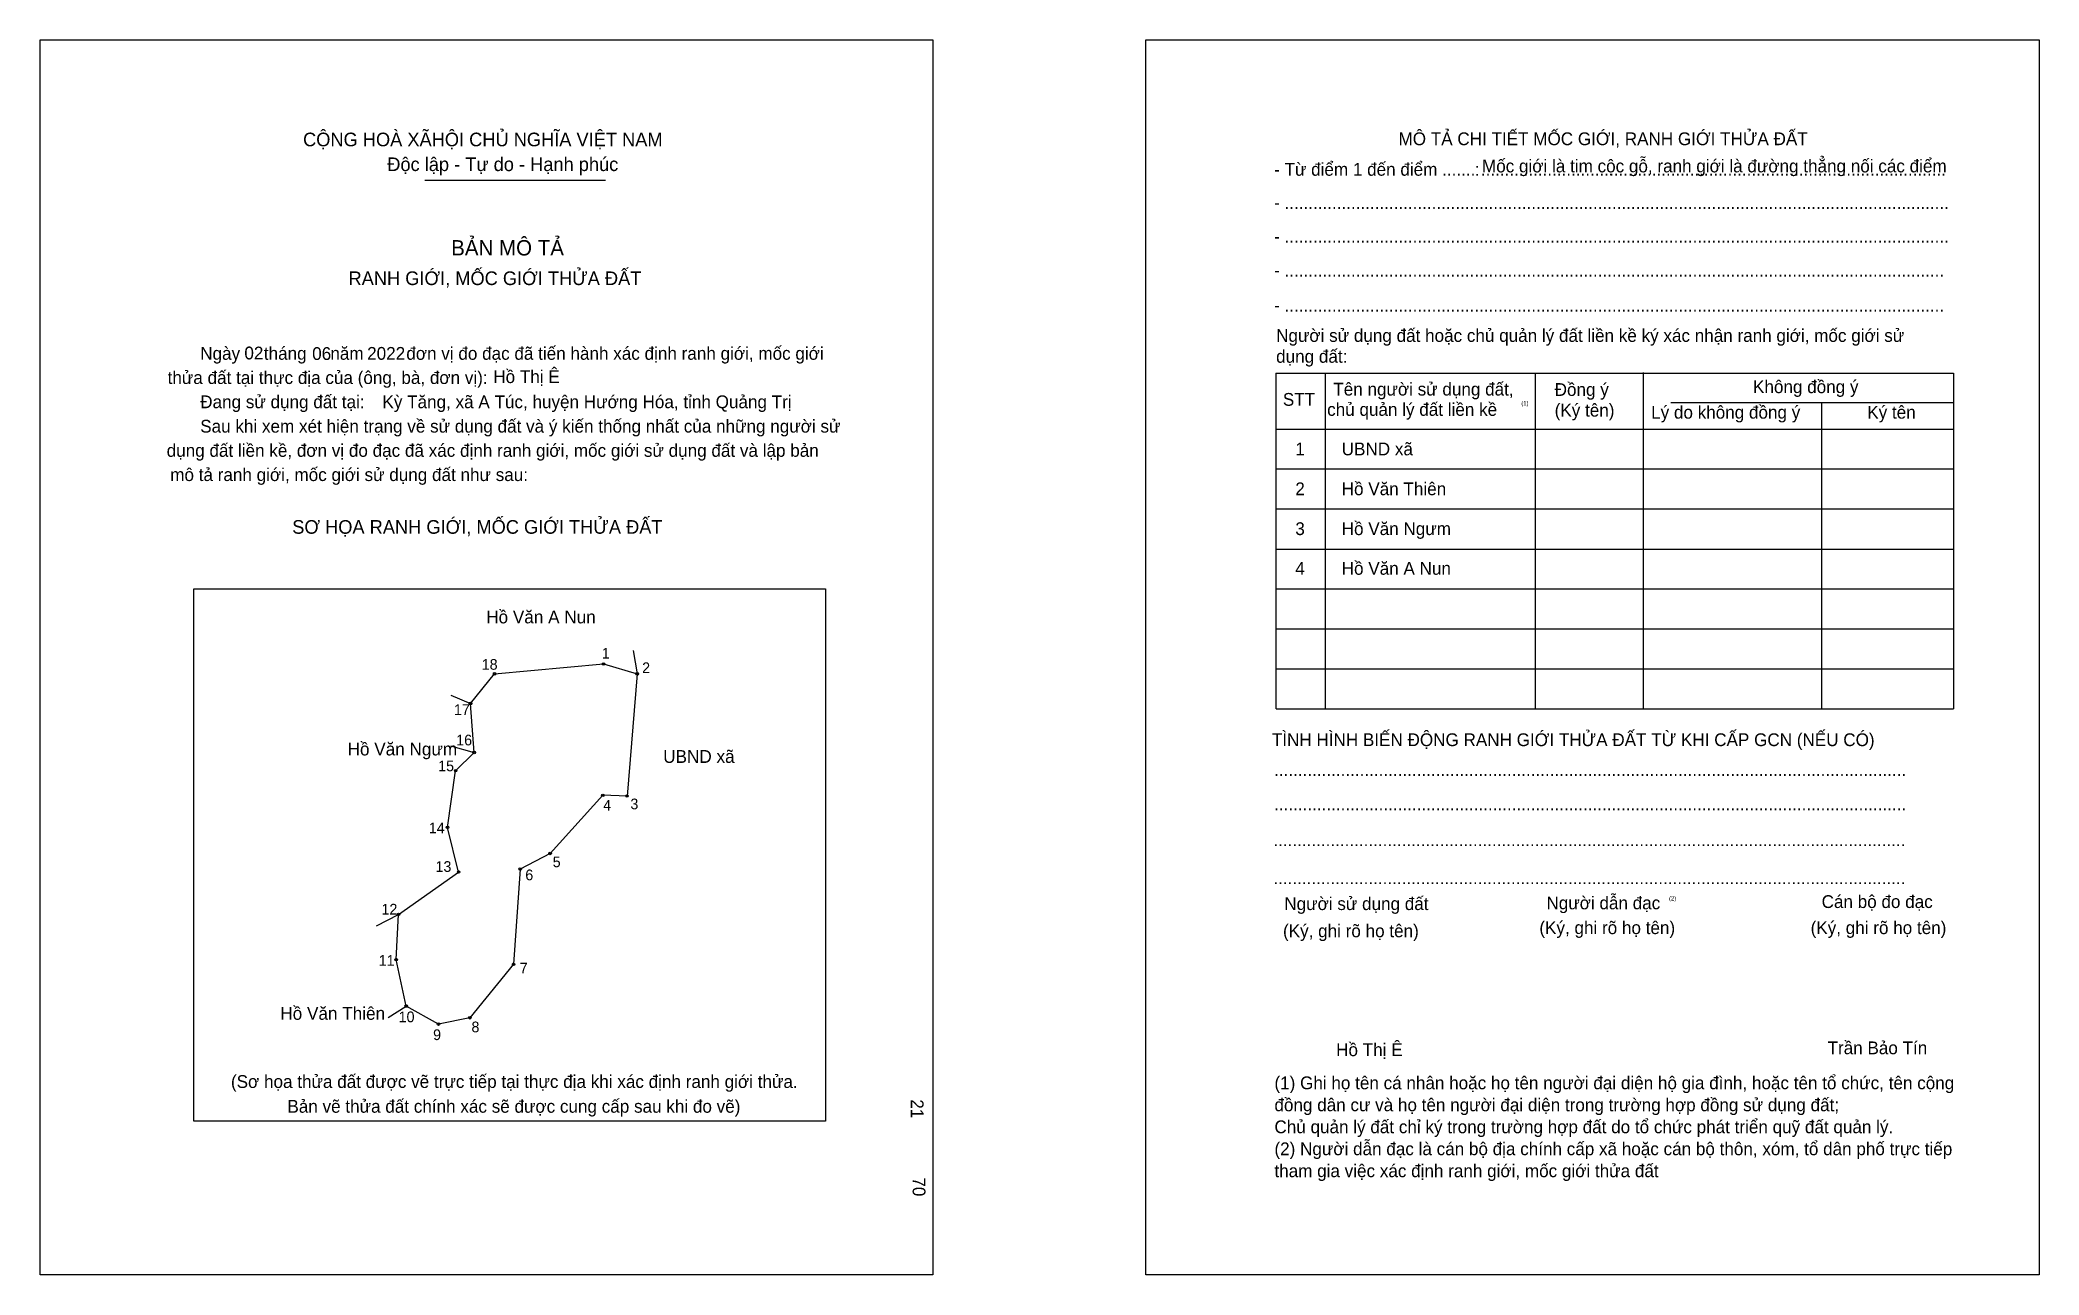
# Model space of a CAD drawing. Extents: x 547283 to 548356, y 1824331 to 1824994.
import ezdxf

# ---------------------------------------------------------------- set-up
doc = ezdxf.new("R2010")
doc.units = 0
for name, color, linetype in [('bmtKhungInTrang1', 7, 'Continuous'), ('bmtKhungInTrang2', 7, 'Continuous'), ('bmtNoiDung', 7, 'Continuous'), ('bmtTemplate', 7, 'Continuous'), ('CanhThua', 7, 'Continuous'), ('MocDinhThua', 7, 'Continuous'), ('RauThua', 7, 'Continuous'), ('SoHieuDinhThua', 7, 'Continuous'), ('TenChuLanCan', 7, 'Continuous')]:
    doc.layers.add(name, color=color, linetype=linetype)

msp = doc.modelspace()

# ---------------------------------------------------------------- linework, layer by layer
at = {"layer": 'bmtKhungInTrang1'}
msp.add_lwpolyline([(547283, 1824994.2), (547762.3, 1824994.2), (547762.3, 1824331.2), (547283, 1824331.2)], close=True, dxfattribs=at)
at = {"layer": 'bmtKhungInTrang2'}
msp.add_lwpolyline([(547876.6, 1824994.2), (548356, 1824994.2), (548356, 1824331.2), (547876.6, 1824331.2)], close=True, dxfattribs=at)
at = {"layer": 'bmtTemplate'}
for p, q in [((547489.6, 1824919), (547586.5, 1824919)), ((547972.8, 1824815.3), (547972.8, 1824635.1)), ((548085.6, 1824815.3), (548085.6, 1824635.1)), ((548143.6, 1824815.6), (548143.6, 1824635.1)), ((548310.1, 1824815.3), (548310.1, 1824635.1)), ((548158.3, 1824799.5), (548310.1, 1824799.5)), ((547946.5, 1824785.3), (548310.1, 1824785.3)), ((547946.5, 1824763.9), (548310.1, 1824763.9)), ((547946.5, 1824742.4), (548310.1, 1824742.4)), ((547946.5, 1824720.9), (548310.1, 1824720.9)), ((547946.5, 1824699.5), (548310.1, 1824699.5)), ((547946.5, 1824678), (548310.1, 1824678)), ((547946.5, 1824656.6), (548310.1, 1824656.6)), ((547946.5, 1824635.1), (548310.1, 1824635.1))]:
    msp.add_line(p, q, dxfattribs=at)
for points in [[(547946.3, 1824815.3), (548310.1, 1824815.3)], [(547946.3, 1824815.3), (547946.3, 1824635.1)], [(548239.3, 1824799.3), (548239.3, 1824635.1)]]:
    msp.add_lwpolyline(points, dxfattribs=at)
msp.add_lwpolyline([(547365.5, 1824413.7), (547365.5, 1824699.5), (547704.6, 1824699.5), (547704.6, 1824413.7)], close=True, dxfattribs=at)
at = {"layer": 'CanhThua'}
for p, q in [((547527, 1824653.9), (547585.5, 1824659.2)), ((547585.5, 1824659.2), (547603.5, 1824653.9)), ((547514.1, 1824638), (547527, 1824653.9)), ((547603.5, 1824653.9), (547598.1, 1824588.3)), ((547516.1, 1824611.7), (547514.1, 1824638)), ((547506.1, 1824601.9), (547516.1, 1824611.7)), ((547501.7, 1824571.5), (547506.1, 1824601.9)), ((547585.1, 1824588.7), (547556.8, 1824557.5)), ((547598.1, 1824588.3), (547585.1, 1824588.7)), ((547507.7, 1824547.5), (547501.7, 1824571.5)), ((547556.8, 1824557.5), (547540.7, 1824549.1)), ((547475.5, 1824524.8), (547507.7, 1824547.5)), ((547540.7, 1824549.1), (547537.2, 1824498)), ((547474.2, 1824500.5), (547475.5, 1824524.8)), ((547479.6, 1824475.5), (547474.2, 1824500.5)), ((547537.2, 1824498), (547513.7, 1824469.3)), ((547496.9, 1824465.9), (547479.6, 1824475.5)), ((547513.7, 1824469.3), (547496.9, 1824465.9))]:
    msp.add_line(p, q, dxfattribs=at)
at = {"layer": 'MocDinhThua'}
for centre in [(547585.5, 1824659.2), (547527, 1824653.9), (547603.5, 1824653.9), (547514.1, 1824638), (547516.1, 1824611.7), (547506.1, 1824601.9), (547585.1, 1824588.7), (547598.1, 1824588.3), (547501.7, 1824571.5), (547556.8, 1824557.5), (547507.7, 1824547.5), (547540.7, 1824549.1), (547475.5, 1824524.8), (547474.2, 1824500.5), (547537.2, 1824498), (547479.6, 1824475.5), (547496.9, 1824465.9), (547513.7, 1824469.3)]:
    msp.add_circle(centre, 0.688, dxfattribs=at)
at = {"layer": 'RauThua'}
for p, q in [((547601.3, 1824666.5), (547603.5, 1824653.9)), ((547503.6, 1824642.4), (547514.1, 1824638)), ((547503.4, 1824615.3), (547516.1, 1824611.7)), ((547463.7, 1824518.7), (547475.5, 1824524.8)), ((547469.9, 1824469.4), (547479.6, 1824475.5))]:
    msp.add_line(p, q, dxfattribs=at)

# ---------------------------------------------------------------- texts
at = {"layer": 'bmtNoiDung'}
for s, height, p in [('02', 6.86, (547392.7, 1824822.7)), ('06', 6.86, (547429.1, 1824822.4)), ('2022', 6.86, (547458.6, 1824822.5)), ('Hồ Thị Ê', 6.86, (547526.3, 1824810)), ('Kỳ Tăng, xã A Túc, huyện Hướng Hóa, tỉnh Quảng Trị', 6.859, (547466.8, 1824796.5)), ('1', 6.86, (547956.8, 1824771.2)), ('UBND xã ', 6.86, (547981.7, 1824771.2)), ('2', 6.86, (547956.8, 1824749.8)), ('Hồ Văn Thiên ', 6.859, (547981.7, 1824749.8)), ('3', 6.86, (547956.8, 1824728.4)), ('Hồ Văn Ngưm ', 6.859, (547981.7, 1824728.4)), ('4', 6.86, (547956.8, 1824707.1)), ('Hồ Văn A Nun ', 6.859, (547981.7, 1824707.1)), ('Hồ Thị Ê', 6.86, (547978.7, 1824448.7))]:
    msp.add_text(s, height=height, dxfattribs=at).set_placement(p)
for s, p in [('21', (547750.4, 1824425.5)), ('70', (547751.4, 1824383.6))]:
    msp.add_text(s, height=6.86, rotation=270, dxfattribs=at).set_placement(p)
at = {"layer": 'bmtTemplate'}
for s, height, p in [('CỘNG HOÀ XÃHỘI CHỦ NGHĨA VIỆT NAM', 7.316, (547424.2, 1824937.1)), ('MÔ TẢ CHI TIẾT MỐC GIỚI, RANH GIỚI THỬA ĐẤT', 6.856, (548012.2, 1824937.7)), ('Độc lập - Tự do - Hạnh phúc', 7.316, (547469.4, 1824923.8)), ('- Từ điểm 1 đến điểm .......', 6.856, (547945.4, 1824921.3)), ('Mốc giới là tim cộc gỗ, ranh giới là đường thẳng nối các điểm', 6.856, (548057, 1824923.1)), (':', 6.86, (548053.1, 1824921.3)), ('..................................................................................................', 6.856, (548056.4, 1824921.3)), ('- ............................................................................................................................................', 6.856, (547945.4, 1824903.5)), ('BẢN MÔ TẢ', 8.23, (547503.7, 1824878.5)), ('- ............................................................................................................................................', 6.856, (547945.4, 1824885.3)), ('RANH GIỚI, MỐC GIỚI THỬA ĐẤT', 7.316, (547448.6, 1824862.6)), ('- ...........................................................................................................................................', 6.856, (547945.4, 1824867.1)), ('- ...........................................................................................................................................', 6.856, (547945.4, 1824848.4)), ('Người sử dụng đất hoặc chủ quản lý đất liền kề ký xác nhận ranh giới, mốc giới sử', 6.856, (547946.5, 1824832.1)), ('Ngày     tháng     năm         đơn vị đo đạc đã tiến hành xác định ranh giới, mốc giới ', 6.859, (547369, 1824822.5)), ('dụng đất:', 6.86, (547946.5, 1824820.9)), ('thửa đất tại thực địa của (ông, bà, đơn vị):', 6.859, (547351.5, 1824809.5)), ('Tên người sử dụng đất,', 6.856, (547977.2, 1824803.3)), ('Đồng ý', 6.86, (548096, 1824803.1)), ('Không đồng ý', 6.856, (548202.5, 1824804.6)), ('Đang sử dụng đất tại:', 6.859, (547369, 1824796.5)), ('STT', 6.86, (547950.1, 1824797.8)), ('chủ quản lý đất liền kề', 6.856, (547973.9, 1824792.4)), ('(1)', 2.29, (548078.1, 1824798)), ('(Ký tên)', 6.86, (548096, 1824792)), ('Lý do không đồng ý', 6.856, (548147.8, 1824790.9)), ('Ký tên', 6.86, (548263.8, 1824790.9)), ('Sau khi xem xét hiện trạng về sử dụng đất và ý kiến thống nhất của những người sử ', 6.859, (547369, 1824783.4)), ('dụng đất liền kề, đơn vị đo đạc đã xác định ranh giới, mốc giới sử dụng đất và lập bản', 6.859, (547351, 1824770.4)), ('mô tả ranh giới, mốc giới sử dụng đất như sau:', 6.859, (547352.9, 1824757.4)), ('SƠ HỌA RANH GIỚI, MỐC GIỚI THỬA ĐẤT', 7.316, (547418.4, 1824729.1)), ('TÌNH HÌNH BIẾN ĐỘNG RANH GIỚI THỬA ĐẤT TỪ KHI CẤP GCN (NẾU CÓ)', 6.856, (547944.2, 1824615.1)), ('.....................................................................................................................................', 6.8662, (547945.4, 1824599)), ('.....................................................................................................................................', 6.8662, (547945.4, 1824580.7)), ('.....................................................................................................................................', 6.8662, (547945, 1824561.4)), ('.....................................................................................................................................', 6.8662, (547945, 1824541)), ('Người sử dụng đất', 6.856, (547950.9, 1824527.1)), ('Người dẫn đạc', 6.856, (548091.6, 1824527.5)), ('(2)', 2.29, (548157.4, 1824532.2)), ('Cán bộ đo đạc', 6.856, (548239.3, 1824528.2)), ('(Ký, ghi rõ họ tên)', 6.856, (547950.2, 1824512.5)), ('(Ký, ghi rõ họ tên)', 6.856, (548087.8, 1824514.2)), ('(Ký, ghi rõ họ tên)', 6.856, (548233.4, 1824514.2)), ('Trần Bảo Tín', 6.856, (548242.5, 1824449.7)), ('(Sơ họa thửa đất được vẽ trực tiếp tại thực địa khi xác định ranh giới thửa.', 6.859, (547385.5, 1824431.6)), ('(1) Ghi họ tên cá nhân hoặc họ tên người đại diện hộ gia đình, hoặc tên tổ chức, tên cộng', 6.856, (547945.6, 1824430.9)), ('Bản vẽ thửa đất chính xác sẽ được cung cấp sau khi đo vẽ)', 6.859, (547415.8, 1824418.3)), ('đồng dân cư và họ tên người đại diện trong trường hợp đồng sử dụng đất;', 6.856, (547945.6, 1824419.1)), ('Chủ quản lý đất chỉ ký trong trường hợp đất do tổ chức phát triển quỹ đất quản lý.', 6.856, (547945.6, 1824407.3)), ('(2) Người dẫn đạc là cán bộ địa chính cấp xã hoặc cán bộ thôn, xóm, tổ dân phố trực tiếp', 6.856, (547945.6, 1824395.5)), ('tham gia việc xác định ranh giới, mốc giới thửa đất', 6.856, (547945.6, 1824383.7))]:
    msp.add_text(s, height=height, dxfattribs=at).set_placement(p)
at = {"layer": 'SoHieuDinhThua'}
for s, p in [('18', (547520.1, 1824656.1)), ('1', (547584.6, 1824662.1)), ('2', (547606.2, 1824654.3)), ('17', (547505.2, 1824631.8)), ('16', (547506.4, 1824615.5)), ('15', (547496.7, 1824601.6)), ('4', (547585.3, 1824580.5)), ('3', (547599.9, 1824581.2)), ('14', (547491.7, 1824568.3)), ('13', (547495.3, 1824547.6)), ('5', (547558.2, 1824550.1)), ('6', (547543.5, 1824543.1)), ('12', (547466.3, 1824524.7)), ('11', (547464.8, 1824497.2)), ('7', (547540.5, 1824493.1)), ('10', (547475.5, 1824466.9)), ('8', (547514.6, 1824461.5)), ('9', (547494, 1824457.3))]:
    msp.add_text(s, height=5.73, dxfattribs=at).set_placement(p)
at = {"layer": 'TenChuLanCan'}
for s, height, p in [('Hồ Văn A Nun', 6.878, (547522.5, 1824681)), ('Hồ Văn Ngưm', 6.878, (547448.1, 1824610.1)), ('UBND xã', 6.88, (547617.5, 1824606.1)), ('Hồ Văn Thiên', 6.878, (547412, 1824468.2))]:
    msp.add_text(s, height=height, dxfattribs=at).set_placement(p)

doc.saveas('drawing.dxf')
